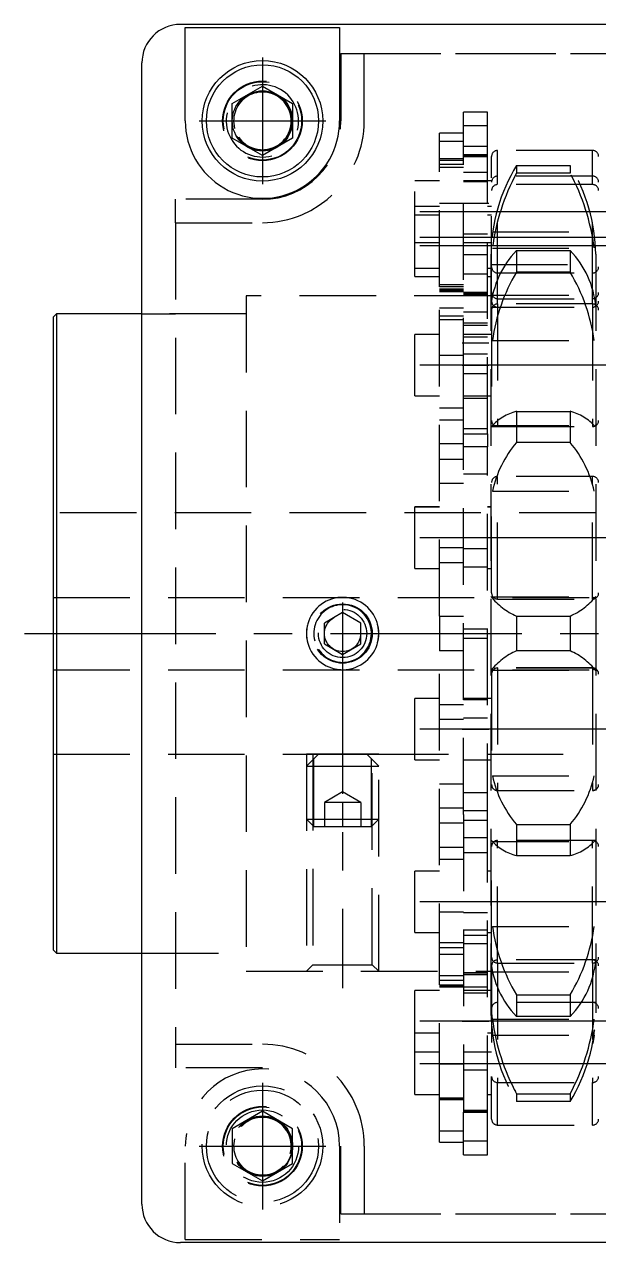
# Model space of a CAD drawing. Extents: x -2 to 237, y -8 to 240.
# Drawn here: x -2.4 to 45.2, y 138.5 to 239.5 of the extents above; entities that cross this region are included whole.
import ezdxf

# ---------------------------------------------------------------- set-up
doc = ezdxf.new("R2010")
doc.units = 0
doc.header["$LTSCALE"] = 0.5
doc.linetypes.add('CENTER', pattern=[50.8, 31.75, -6.35, 6.35, -6.35])
doc.linetypes.add('DASHED', pattern=[19.05, 12.7, -6.35])
for name, color, linetype in [('MSM_CENTER', 1, 'CENTER'), ('MSM_CONTINUOUS', 7, 'CONTINUOUS'), ('MSM_DASHED', 4, 'DASHED')]:
    doc.layers.add(name, color=color, linetype=linetype)

msp = doc.modelspace()

# ---------------------------------------------------------------- linework, layer by layer
at = {"layer": 'MSM_CENTER'}
for p, q in [((17.35, 236.75), (17.35, 226.25)), ((12.1, 231.5), (22.6, 231.5)), ((71.68, 223.97), (28.01, 223.97)), ((71.68, 221.84), (28.01, 221.84)), ((71.68, 221.14), (28.01, 221.14)), ((71.68, 211.24), (28.01, 211.24)), ((71.68, 211.24), (28.01, 211.24)), ((71.68, 196.94), (28.01, 196.94)), ((71.68, 196.94), (28.01, 196.94)), ((24, 191.58), (24, 159.6)), ((-2.4, 189), (102.1, 189)), ((71.68, 181.07), (28.01, 181.07)), ((71.68, 181.06), (28.01, 181.06)), ((71.68, 166.76), (28.01, 166.76)), ((71.68, 166.76), (28.01, 166.76)), ((71.68, 156.86), (28.01, 156.86)), ((71.68, 156.86), (28.01, 156.86)), ((71.68, 153.33), (28.01, 153.33)), ((17.35, 151.75), (17.35, 141.25)), ((12.1, 146.5), (22.6, 146.5))]:
    msp.add_line(p, q, dxfattribs=at)
at = {"layer": 'MSM_CONTINUOUS'}
for p, q in [((89.15, 239.5), (10.55, 239.5)), ((89.15, 239.5), (10.55, 239.5)), ((10.95, 231.5), (10.95, 239.25)), ((10.95, 239.25), (23.75, 239.25)), ((23.75, 239.25), (23.75, 231.5)), ((7.35, 141.7), (7.35, 236.3)), ((14.85, 232.95), (17.35, 234.39)), ((17.35, 234.39), (19.85, 232.95)), ((14.85, 230.06), (14.85, 232.95)), ((19.85, 232.95), (19.85, 230.06)), ((17.35, 228.62), (14.85, 230.06)), ((19.85, 230.06), (17.35, 228.62)), ((0.28, 215.5), (0, 215.22)), ((0, 215.22), (0, 162.78)), ((0.28, 215.5), (0.28, 162.5)), ((7.35, 215.5), (0.28, 215.5)), ((0, 162.78), (0.28, 162.5)), ((0.28, 162.5), (7.35, 162.5)), ((89.15, 138.5), (10.55, 138.5)), ((89.15, 138.5), (10.55, 138.5))]:
    msp.add_line(p, q, dxfattribs=at)
for radius in [5, 4.65, 2.5]:
    msp.add_circle((17.35, 231.5), radius, dxfattribs=at)
for centre, radius, start, end in [((10.55, 236.3), 3.2, 90, 180), ((10.55, 236.3), 3.2, 90, 180), ((17.35, 231.48), 6.4, 179.813, 0.187), ((10.55, 141.7), 3.2, 180, 270), ((10.55, 141.7), 3.2, 180, 270)]:
    msp.add_arc(centre, radius, start, end, dxfattribs=at)
at = {"layer": 'MSM_DASHED'}
for p, q in [((23.85, 237.1), (23.85, 231.5)), ((23.85, 237.1), (75.85, 237.1)), ((25.8, 231.5), (25.8, 237.1)), ((25.8, 237.1), (73.9, 237.1)), ((36.03, 232.21), (34.03, 232.21)), ((34.03, 229.38), (34.03, 232.21)), ((36.03, 229.38), (36.03, 232.21)), ((34.03, 230.48), (32.03, 230.48)), ((32.03, 217.75), (32.03, 230.48)), ((36.03, 231.09), (34.03, 231.09)), ((32.03, 229.81), (34.03, 229.81)), ((36.03, 229.38), (34.03, 229.38)), ((34.03, 208.81), (34.03, 229.38)), ((36.03, 205.56), (36.03, 229.38)), ((34.03, 228.35), (32.03, 228.35)), ((36.03, 228.68), (34.03, 228.68)), ((36.03, 228.64), (34.03, 228.64)), ((34.03, 228.55), (36.03, 228.55)), ((36.36, 217.26), (36.36, 228.55)), ((44.74, 229.05), (36.86, 229.05)), ((36.86, 216.76), (36.86, 229.05)), ((44.74, 216.76), (44.74, 229.05)), ((32.03, 228.23), (34.03, 228.23)), ((32.03, 227.91), (34.03, 227.91)), ((34.03, 227.64), (32.03, 227.64)), ((38.43, 227.81), (42.87, 227.81)), ((38.43, 227.81), (38.43, 227.17)), ((42.87, 227.81), (42.87, 227.17)), ((32.03, 226.52), (30, 226.52)), ((30, 219.3), (30, 226.52)), ((36.03, 227.22), (34.03, 227.22)), ((36.36, 226.52), (34.03, 226.52)), ((36.03, 226.46), (34.03, 226.46)), ((44.74, 226.92), (36.86, 226.92)), ((42.87, 227.17), (38.43, 227.17)), ((44.74, 226.22), (36.86, 226.22)), ((10.15, 223.05), (10.15, 225)), ((17.35, 225), (10.15, 225)), ((32.03, 224.39), (30, 224.39)), ((32.03, 224.68), (34.03, 224.68)), ((33.93, 224.67), (36.13, 224.67)), ((36.36, 224.39), (36.03, 224.39)), ((32.03, 223.68), (30, 223.68)), ((36.36, 223.68), (36.03, 223.68)), ((10.15, 223.05), (10.15, 153)), ((10.15, 223.05), (17.35, 223.05)), ((36.43, 222.31), (44.87, 222.31)), ((30, 221.43), (32.03, 221.43)), ((34.03, 222.13), (36.03, 222.13)), ((34.03, 221.43), (36.36, 221.43)), ((36.03, 220.39), (34.03, 220.39)), ((36.3, 220.44), (36.3, 159.41)), ((36.43, 220.96), (44.87, 220.96)), ((38.43, 220.76), (42.87, 220.76)), ((38.43, 220.76), (38.43, 218.97)), ((42.87, 220.76), (42.87, 218.97)), ((45, 220.44), (45, 157.56)), ((30, 219.3), (32.03, 219.3)), ((30, 218.59), (30, 219.3)), ((36.03, 219.3), (36.36, 219.3)), ((36.3, 219.59), (45, 219.59)), ((30, 218.59), (32.03, 218.59)), ((36.03, 218.78), (34.03, 218.78)), ((36.03, 218.59), (36.36, 218.59)), ((36.86, 218.89), (44.74, 218.89)), ((42.87, 218.97), (38.43, 218.97)), ((34.03, 217.9), (32.03, 217.9)), ((34.03, 217.75), (32.03, 217.75)), ((32.03, 190.44), (32.03, 217.75)), ((32.03, 217.58), (34.03, 217.58)), ((32.03, 217.47), (34.03, 217.47)), ((32.03, 217.35), (34.03, 217.35)), ((36.03, 217.26), (34.03, 217.26)), ((36.03, 217.17), (34.03, 217.17)), ((36.36, 216.56), (36.36, 217.26)), ((16, 217), (16, 161)), ((36.3, 217), (16, 217)), ((34.03, 217.13), (36.03, 217.13)), ((36.43, 217.06), (44.87, 217.06)), ((36.86, 216.76), (44.74, 216.76)), ((36.86, 216.32), (36.86, 216.76)), ((44.74, 216.32), (36.86, 216.32)), ((36.86, 216.32), (36.86, 206.16)), ((44.74, 216.32), (36.86, 216.32)), ((44.74, 216.32), (44.74, 216.76)), ((44.74, 216.32), (44.74, 206.16)), ((45, 216.11), (44.99, 216.23)), ((7.35, 215.5), (10.15, 215.5)), ((7.35, 215.5), (10.15, 215.5)), ((16, 215.5), (7.35, 215.5)), ((32.03, 216), (34.03, 216)), ((32.03, 215.34), (34.03, 215.34)), ((36.03, 215.64), (34.03, 215.64)), ((36.3, 216.06), (45, 216.06)), ((36.36, 215.82), (36.36, 206.66)), ((36.86, 216.06), (44.74, 216.06)), ((32.03, 215.03), (34.03, 215.03)), ((36.03, 214.72), (34.03, 214.72)), ((36.03, 214.55), (34.03, 214.55)), ((30, 208.7), (30, 213.79)), ((32.03, 213.79), (30, 213.79)), ((32.03, 213.79), (30, 213.79)), ((36.36, 213.79), (34.03, 213.79)), ((36.36, 213.79), (34.03, 213.79)), ((36.03, 213.79), (34.03, 213.79)), ((34.03, 213.6), (36.03, 213.6)), ((36.43, 213.29), (44.87, 213.29)), ((44.87, 213.29), (44.76, 213.98)), ((33.93, 213.1), (36.13, 213.1)), ((36.03, 212.15), (34.03, 212.15)), ((32.03, 212.07), (34.03, 212.07)), ((33.93, 211.24), (36.13, 211.24)), ((34.03, 210.55), (36.03, 210.55)), ((30, 208.7), (32.03, 208.7)), ((30, 208.7), (32.03, 208.7)), ((30, 208.7), (30, 208.7)), ((34.03, 173.99), (34.03, 208.81)), ((34.03, 208.7), (36.36, 208.7)), ((34.03, 208.7), (36.36, 208.7)), ((34.03, 208.7), (36.03, 208.7)), ((36.03, 208.48), (34.03, 208.48)), ((32.03, 207.7), (34.03, 207.7)), ((38.43, 207.42), (42.87, 207.42)), ((38.43, 207.42), (38.43, 204.84)), ((42.87, 207.42), (42.87, 204.84)), ((32.03, 206.71), (34.03, 206.71)), ((36.35, 206.16), (44.95, 206.16)), ((36.36, 206.66), (36.36, 206.66)), ((36.43, 206.25), (44.87, 206.25)), ((36.86, 206.16), (44.74, 206.16)), ((36.86, 206.16), (44.74, 206.16)), ((36.86, 206.16), (36.86, 206.16)), ((44.74, 206.16), (44.74, 206.16)), ((44.92, 206.18), (44.87, 206.25)), ((45, 206.41), (44.99, 206.23)), ((36.03, 205.96), (34.03, 205.96)), ((34.03, 205.56), (36.03, 205.56)), ((36.03, 205.56), (36.03, 204.48)), ((32.03, 204.74), (34.03, 204.74)), ((36.03, 204.48), (34.03, 204.48)), ((36.03, 173.53), (36.03, 204.48)), ((42.87, 204.84), (38.43, 204.84)), ((34.03, 203.44), (32.03, 203.44)), ((36.03, 202.22), (34.03, 202.22)), ((36.86, 191.86), (36.86, 202.02)), ((44.74, 202.02), (36.86, 202.02)), ((44.74, 202.02), (36.86, 202.02)), ((44.74, 191.86), (44.74, 202.02)), ((32.03, 201.47), (34.03, 201.47)), ((36.36, 192.36), (36.36, 201.52)), ((36.43, 200.8), (44.87, 200.8)), ((45, 199), (0, 199)), ((30, 194.4), (30, 199.49)), ((32.03, 199.49), (30, 199.49)), ((32.03, 199.48), (30, 199.48)), ((36.36, 199.49), (36.03, 199.49)), ((36.36, 199.48), (36.03, 199.48)), ((32.03, 196.12), (34.03, 196.12)), ((36.03, 196.03), (34.03, 196.03)), ((30, 194.4), (32.03, 194.4)), ((30, 194.39), (32.03, 194.39)), ((32.03, 194.88), (34.03, 194.88)), ((36.03, 194.51), (34.03, 194.51)), ((36.03, 194.4), (36.36, 194.4)), ((36.03, 194.39), (36.36, 194.39)), ((0, 192), (45, 192)), ((36.43, 192.03), (44.87, 192.03)), ((44.77, 191.86), (44.87, 192.03)), ((36.86, 191.86), (44.74, 191.86)), ((36.86, 191.86), (44.74, 191.86)), ((44.76, 191.83), (44.77, 191.86)), ((24, 190.73), (22.5, 189.87)), ((25.5, 189.87), (24, 190.73)), ((32.03, 190.44), (34.03, 190.44)), ((32.03, 190.44), (32.03, 187.57)), ((38.43, 190.44), (42.87, 190.44)), ((38.43, 190.44), (38.43, 187.57)), ((42.87, 190.44), (42.87, 187.57)), ((22.5, 188.14), (22.5, 189.87)), ((25.5, 188.14), (25.5, 189.87)), ((34.03, 189.4), (36.03, 189.4)), ((22.5, 188.14), (24, 187.27)), ((24, 187.27), (25.5, 188.14)), ((36.03, 188.6), (34.03, 188.6)), ((32.03, 160.26), (32.03, 187.57)), ((34.03, 187.57), (32.03, 187.57)), ((42.87, 187.57), (38.43, 187.57)), ((0, 186), (45, 186)), ((36.35, 185.68), (36.43, 185.97)), ((36.43, 185.97), (44.87, 185.97)), ((44.74, 186.15), (36.86, 186.15)), ((36.86, 186.15), (36.86, 175.99)), ((44.74, 186.14), (36.86, 186.14)), ((44.74, 186.15), (44.74, 175.99)), ((44.78, 186.14), (44.76, 186.17)), ((44.87, 185.97), (44.78, 186.14)), ((36.36, 185.65), (36.36, 176.49)), ((32.03, 183.61), (30, 183.61)), ((30, 178.52), (30, 183.61)), ((32.03, 183.61), (30, 183.61)), ((32.03, 183.12), (34.03, 183.12)), ((36.03, 183.61), (34.03, 183.61)), ((36.36, 183.61), (34.03, 183.61)), ((36.03, 183.61), (34.03, 183.61)), ((36.36, 183.61), (34.03, 183.61)), ((36.03, 183.49), (34.03, 183.49)), ((32.03, 181.89), (34.03, 181.89)), ((36.03, 181.97), (34.03, 181.97)), ((33.93, 181.07), (36.13, 181.07)), ((33.93, 181.06), (36.13, 181.06)), ((0, 179), (21.55, 179)), ((22, 179), (21, 178)), ((21, 179), (21, 161)), ((21, 179), (27, 179)), ((27, 179), (21, 179)), ((21.54, 179.01), (21.54, 161.54)), ((22, 179), (26, 179)), ((27, 178), (26, 179)), ((26.43, 179), (45, 179)), ((26.46, 161.54), (26.46, 179.01)), ((27, 161), (27, 179)), ((21, 178), (27, 178)), ((21.61, 173), (21.61, 178.62)), ((26.39, 173), (26.39, 178.62)), ((30, 178.52), (32.03, 178.52)), ((30, 178.52), (32.03, 178.52)), ((30, 178.52), (30, 178.52)), ((34.03, 178.52), (36.03, 178.52)), ((34.03, 178.52), (36.36, 178.52)), ((34.03, 178.52), (36.03, 178.52)), ((34.03, 178.52), (36.36, 178.52)), ((36.43, 177.21), (44.87, 177.21)), ((24, 175.87), (22.5, 175)), ((25.5, 175), (24, 175.87)), ((32.03, 176.54), (34.03, 176.54)), ((36.03, 175.78), (34.03, 175.78)), ((36.36, 176.49), (36.36, 176.48)), ((36.86, 175.99), (44.74, 175.99)), ((36.86, 175.99), (36.86, 175.98)), ((36.86, 175.98), (44.74, 175.98)), ((44.74, 175.99), (44.74, 175.98)), ((22.5, 175), (22.5, 173)), ((25.5, 175), (22.5, 175)), ((24, 175), (24, 173)), ((25.5, 175), (25.5, 173)), ((32.03, 174.56), (34.03, 174.56)), ((36.03, 174.3), (34.03, 174.3)), ((34.03, 173.99), (34.03, 149.32)), ((21, 173.62), (21.61, 173)), ((21, 173.62), (27, 173.62)), ((21.61, 173), (26.39, 173)), ((26.39, 173), (27, 173.62)), ((34.03, 173.27), (32.03, 173.27)), ((34.03, 173.53), (36.03, 173.53)), ((36.03, 149.32), (36.03, 173.53)), ((38.43, 173.17), (42.87, 173.17)), ((38.43, 173.17), (38.43, 170.58)), ((42.87, 173.17), (42.87, 170.58)), ((36.03, 172.05), (34.03, 172.05)), ((44.95, 171.84), (36.35, 171.84)), ((36.43, 171.75), (44.87, 171.75)), ((44.74, 171.84), (36.86, 171.84)), ((44.74, 171.84), (36.86, 171.84)), ((36.86, 161.68), (36.86, 171.84)), ((44.74, 161.68), (44.74, 171.84)), ((44.99, 171.77), (45, 171.6)), ((32.03, 171.29), (34.03, 171.29)), ((36.03, 170.83), (34.03, 170.83)), ((36.36, 162.18), (36.36, 171.34)), ((32.03, 170.3), (34.03, 170.3)), ((42.87, 170.58), (38.43, 170.58)), ((32.03, 169.31), (30, 169.31)), ((32.03, 169.31), (30, 169.31)), ((30, 164.22), (30, 169.31)), ((36.36, 169.31), (36.03, 169.31)), ((36.36, 169.31), (36.03, 169.31)), ((32.03, 165.94), (34.03, 165.94)), ((36.03, 165.85), (34.03, 165.85)), ((36.43, 164.72), (44.87, 164.72)), ((44.76, 164.03), (44.87, 164.72)), ((30, 164.22), (32.03, 164.22)), ((30, 164.22), (30, 164.22)), ((30, 164.22), (32.03, 164.22)), ((36.03, 164.4), (34.03, 164.4)), ((36.03, 163.96), (34.03, 163.96)), ((36.03, 164.22), (36.36, 164.22)), ((36.03, 164.22), (36.36, 164.22)), ((34.03, 163.37), (32.03, 163.37)), ((32.03, 162.97), (34.03, 162.97)), ((36.03, 163.28), (34.03, 163.28)), ((7.35, 162.5), (10.15, 162.5)), ((7.35, 162.5), (10.15, 162.5)), ((7.35, 162.5), (16, 162.5)), ((32.03, 162.42), (34.03, 162.42)), ((45, 161.94), (36.3, 161.94)), ((36.36, 162.18), (36.36, 162.18)), ((44.74, 161.94), (36.86, 161.94)), ((44.74, 161.94), (36.86, 161.94)), ((36.86, 161.68), (44.74, 161.68)), ((36.86, 161.68), (36.86, 151.78)), ((36.86, 161.68), (44.74, 161.68)), ((44.74, 161.68), (44.74, 151.78)), ((44.99, 161.78), (45, 161.9)), ((16, 161), (36.3, 161)), ((21.54, 161.54), (21, 161)), ((21.54, 161.54), (26.46, 161.54)), ((27, 161), (26.46, 161.54)), ((32.03, 160.65), (34.03, 160.65)), ((36.03, 160.87), (34.03, 160.87)), ((36.03, 160.83), (34.03, 160.83)), ((34.03, 160.74), (36.03, 160.74)), ((36.36, 161.44), (36.36, 152.28)), ((36.43, 160.94), (44.87, 160.94)), ((32.03, 150.36), (32.03, 160.26)), ((32.03, 160.26), (34.03, 160.26)), ((34.03, 159.84), (32.03, 159.84)), ((32.03, 159.81), (34.03, 159.81)), ((32.03, 159.72), (34.03, 159.72)), ((36.03, 159.67), (34.03, 159.67)), ((32.03, 159.41), (30, 159.41)), ((32.03, 159.41), (30, 159.41)), ((30, 154.32), (30, 159.41)), ((36.36, 159.41), (34.03, 159.41)), ((36.36, 159.41), (34.03, 159.41)), ((36.03, 159.41), (34.03, 159.41)), ((34.03, 159.22), (36.03, 159.22)), ((36.3, 159.46), (36.3, 157.56)), ((38.43, 159.04), (38.43, 157.24)), ((38.43, 159.04), (42.87, 159.04)), ((42.87, 159.04), (42.87, 157.24)), ((45, 158.41), (36.3, 158.41)), ((36.43, 157.04), (36.36, 157.79)), ((44.74, 158.41), (36.86, 158.41)), ((33.93, 156.86), (36.13, 156.86)), ((36.43, 157.04), (44.87, 157.04)), ((42.87, 157.24), (38.43, 157.24)), ((44.76, 156.29), (44.87, 157.04)), ((32.03, 155.88), (30, 155.88)), ((36.36, 155.88), (36.03, 155.88)), ((36.43, 155.69), (44.87, 155.69)), ((44.87, 155.69), (44.76, 155.02)), ((10.15, 154.95), (17.35, 154.95)), ((30, 154.32), (32.03, 154.32)), ((30, 150.79), (30, 154.32)), ((30, 154.32), (32.03, 154.32)), ((34.03, 154.32), (36.36, 154.32)), ((34.03, 154.32), (36.36, 154.32)), ((34.03, 154.32), (36.03, 154.32)), ((17.35, 153), (10.15, 153)), ((32.03, 153.32), (34.03, 153.32)), ((36.03, 152.8), (34.03, 152.8)), ((36.36, 148.75), (36.36, 152.28)), ((36.86, 151.78), (44.74, 151.78)), ((36.86, 148.25), (36.86, 151.78)), ((36.86, 151.78), (44.74, 151.78)), ((37.95, 151.78), (38.43, 150.84)), ((42.87, 150.84), (43.35, 151.78)), ((44.74, 148.25), (44.74, 151.78)), ((30, 150.79), (32.03, 150.79)), ((36.03, 150.79), (36.36, 150.79)), ((38.43, 150.84), (42.87, 150.84)), ((38.43, 150.84), (38.43, 150.2)), ((42.87, 150.84), (42.87, 150.2)), ((34.03, 150.48), (32.03, 150.48)), ((32.03, 150.39), (34.03, 150.39)), ((32.03, 150.36), (34.03, 150.36)), ((32.03, 146.83), (32.03, 150.36)), ((32.03, 150.36), (34.03, 150.36)), ((42.87, 150.2), (38.43, 150.2)), ((17.35, 149.39), (14.85, 147.95)), ((19.85, 147.95), (17.35, 149.39)), ((36.03, 149.46), (34.03, 149.46)), ((36.03, 149.36), (34.03, 149.36)), ((34.03, 149.32), (36.03, 149.32)), ((34.03, 145.79), (34.03, 149.32)), ((34.03, 149.32), (36.03, 149.32)), ((36.03, 145.79), (36.03, 149.32)), ((14.85, 147.95), (14.85, 145.06)), ((19.85, 145.06), (19.85, 147.95)), ((32.03, 147.77), (34.03, 147.77)), ((36.86, 148.25), (44.74, 148.25)), ((10.95, 138.76), (10.95, 146.5)), ((23.75, 146.5), (23.75, 138.76)), ((23.85, 140.9), (23.85, 146.5)), ((25.8, 146.5), (25.8, 140.9)), ((32.03, 146.83), (34.03, 146.83)), ((36.03, 146.91), (34.03, 146.91)), ((34.03, 145.79), (36.03, 145.79)), ((14.85, 145.06), (17.35, 143.62)), ((17.35, 143.62), (19.85, 145.06)), ((23.85, 140.9), (75.85, 140.9)), ((25.8, 140.9), (73.9, 140.9)), ((10.95, 138.76), (23.75, 138.76))]:
    msp.add_line(p, q, dxfattribs=at)
for centre, radius in [((17.35, 231.5), 3.3), ((17.35, 231.5), 3.25), ((17.35, 231.5), 2.46), ((24, 189), 2.46), ((24, 189), 2), ((24, 189), 1.5), ((17.35, 146.5), 5), ((17.35, 146.5), 4.65), ((17.35, 146.5), 3.3), ((17.35, 146.5), 3.25), ((17.35, 146.5), 3), ((17.35, 146.5), 2.5), ((17.35, 146.5), 2.46)]:
    msp.add_circle(centre, radius, dxfattribs=at)
for centre, radius, start, end in [((17.35, 231.5), 3, 345, 285), ((17.35, 231.5), 2.39, 345, 285), ((17.35, 231.5), 2.39, 255, 195), ((17.35, 231.5), 6.5, 270, 0), ((17.31, 231.54), 8.49, 270.2484, 359.7516), ((36.86, 228.55), 0.5, 90, 180), ((44.74, 228.55), 0.5, 0, 90), ((50.77, 220.25), 14.47, 148.5304, 179.2604), ((30.53, 220.25), 14.47, 0.7396, 31.4696), ((36.86, 226.42), 0.5, 90, 180), ((53.81, 218.8), 17.51, 151.4584, 172.9036), ((27.49, 218.8), 17.51, 7.0964, 28.5416), ((44.74, 226.42), 0.5, 0, 90), ((36.86, 225.72), 0.5, 90, 180), ((44.74, 225.72), 0.5, 0, 90), ((44.05, 215.37), 7.79, 136.2564, 174.6031), ((37.25, 215.37), 7.79, 5.3969, 43.7436), ((36.86, 219.39), 0.5, 180, 270), ((44.74, 219.39), 0.5, 270, 0), ((51.57, 211.16), 15.29, 149.304, 172.0273), ((29.73, 211.16), 15.29, 7.9727, 30.696), ((36.86, 217.26), 0.5, 180, 270), ((44.74, 217.26), 0.5, 270, 0), ((36.86, 216.56), 0.5, 180, 270), ((36.86, 215.82), 0.5, 90, 180), ((36.86, 215.82), 0.5, 90, 180), ((44.74, 216.56), 0.5, 270, 0), ((44.74, 215.82), 0.5, 0, 90), ((44.74, 215.82), 0.5, 0, 90), ((39.49, 203.33), 4.23, 104.6079, 137.9168), ((41.81, 203.33), 4.23, 42.0832, 75.3921), ((36.86, 206.66), 0.5, 180, 270), ((36.86, 206.66), 0.5, 180, 270), ((44.74, 206.66), 0.5, 270, 0), ((44.74, 206.66), 0.5, 270, 0), ((45.4, 198.88), 9.17, 139.5009, 167.9264), ((35.9, 198.88), 9.17, 12.0736, 40.4991), ((36.86, 201.52), 0.5, 90, 180), ((36.86, 201.52), 0.5, 90, 180), ((44.74, 201.52), 0.5, 0, 90), ((44.74, 201.52), 0.5, 0, 90), ((24, 189), 3, 345, 285), ((24, 189), 3, 75, 15), ((40.69, 195.59), 5.62, 218.6685, 246.2564), ((36.86, 192.36), 0.5, 180, 270), ((36.86, 192.36), 0.5, 180, 270), ((40.61, 195.59), 5.62, 293.7436, 321.3315), ((44.74, 192.36), 0.5, 270, 0), ((44.74, 192.36), 0.5, 270, 0), ((24, 189), 2.39, 345, 285), ((24, 189), 2.39, 255, 195), ((40.69, 182.42), 5.62, 113.7436, 141.3315), ((40.61, 182.42), 5.62, 38.6685, 66.2564), ((36.86, 185.65), 0.5, 90, 180), ((36.86, 185.64), 0.5, 90, 180), ((44.74, 185.65), 0.5, 0, 90), ((44.74, 185.64), 0.5, 0, 90), ((45.4, 179.12), 9.17, 192.0736, 220.4991), ((35.9, 179.12), 9.17, 319.5009, 347.9264), ((36.86, 176.49), 0.5, 180, 270), ((36.86, 176.48), 0.5, 180, 270), ((44.74, 176.49), 0.5, 270, 0), ((44.74, 176.48), 0.5, 270, 0), ((39.49, 174.68), 4.23, 222.0832, 255.3921), ((36.86, 171.34), 0.5, 90, 180), ((36.86, 171.34), 0.5, 90, 180), ((41.81, 174.68), 4.23, 284.6079, 317.9168), ((44.74, 171.34), 0.5, 0, 90), ((44.74, 171.34), 0.5, 0, 90), ((51.57, 166.84), 15.29, 187.9727, 210.696), ((29.73, 166.84), 15.29, 329.304, 352.0273), ((44.05, 162.63), 7.79, 185.3969, 223.7436), ((36.86, 162.18), 0.5, 180, 270), ((36.86, 162.18), 0.5, 180, 270), ((36.86, 161.44), 0.5, 90, 180), ((36.86, 161.44), 0.5, 90, 180), ((37.25, 162.63), 7.79, 316.2564, 354.6031), ((44.74, 162.18), 0.5, 270, 0), ((44.74, 162.18), 0.5, 270, 0), ((44.74, 161.44), 0.5, 0, 90), ((44.74, 161.44), 0.5, 0, 90), ((50.77, 157.75), 14.47, 180.7396, 211.4696), ((36.86, 157.91), 0.5, 90, 180), ((30.53, 157.75), 14.47, 328.5304, 359.2604), ((44.74, 157.91), 0.5, 0, 90), ((53.81, 159.21), 17.51, 187.0964, 208.5416), ((27.49, 159.21), 17.51, 331.4584, 352.9036), ((17.35, 146.5), 8.45, 0, 90), ((17.35, 146.5), 6.4, 0, 180), ((36.86, 152.28), 0.5, 180, 270), ((36.86, 152.28), 0.5, 180, 270), ((44.74, 152.28), 0.5, 270, 0), ((44.74, 152.28), 0.5, 270, 0), ((17.35, 146.5), 2.39, 345, 285), ((17.35, 146.5), 2.39, 165, 105), ((36.86, 148.75), 0.5, 180, 270), ((44.74, 148.75), 0.5, 270, 0)]:
    msp.add_arc(centre, radius, start, end, dxfattribs=at)

doc.saveas('drawing.dxf')
